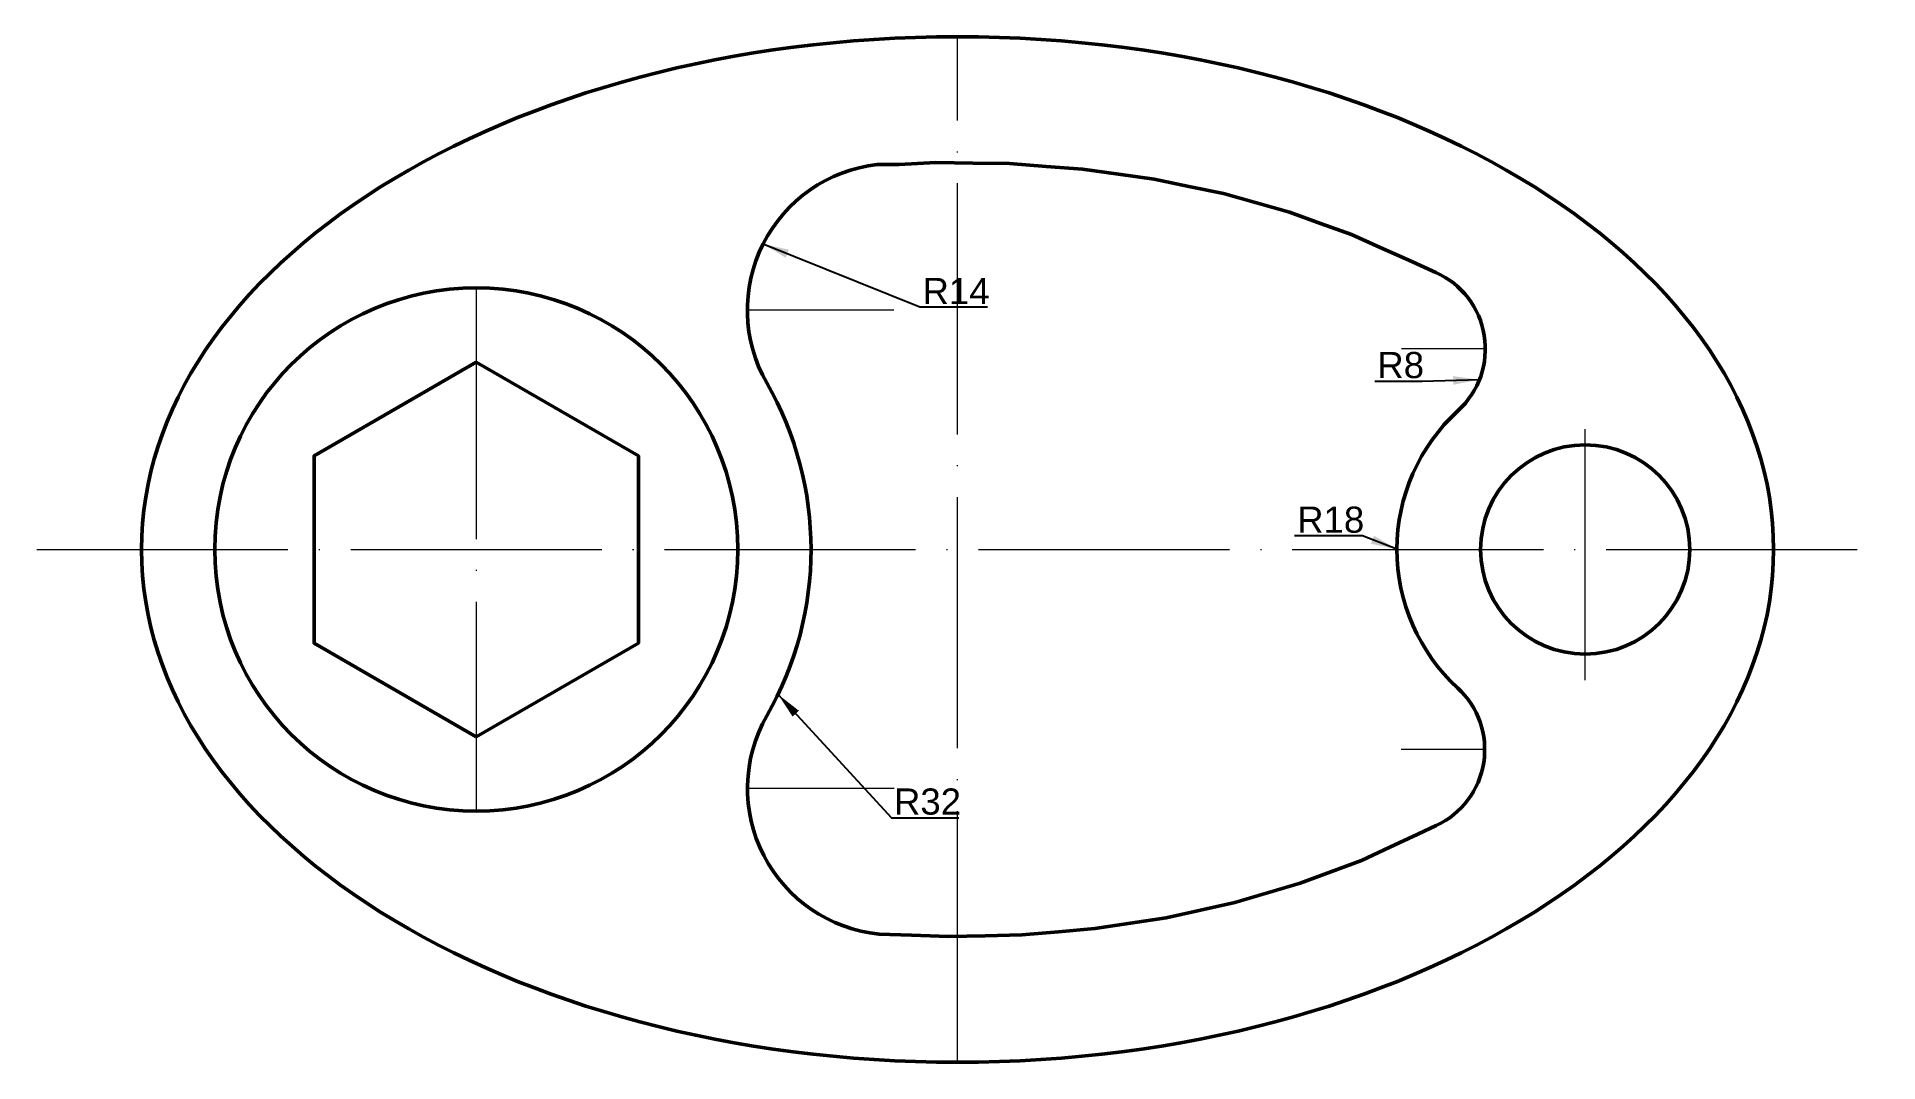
# Model space of a CAD drawing. Header units: millimetres. Extents: x 1657 to 1833, y 301 to 399.
import ezdxf

# ---------------------------------------------------------------- set-up
doc = ezdxf.new("R2010")
doc.units = ezdxf.units.MM
doc.linetypes.add('ACAD_ISO04W100', pattern=[30, 24, -2.95, 0.1, -2.95])
for name, color, linetype, lineweight, true_color in [('Contornos Visibles', 7, 'Continuous', 50, 0xffffff), ('Cotas', 1, 'Continuous', 20, 0xff0000), ('Ejes de revolución', 6, 'ACAD_ISO04W100', 20, 0xff00ff)]:
    doc.layers.add(name, color=color, linetype=linetype, lineweight=lineweight, true_color=true_color)
doc.styles.get("Standard").update_dxf_attribs({"font": ''})
doc.styles.add('textstyle0', font='')
doc.styles.add('textstyle1', font='')
doc.styles.add('textstyle2', font='')
doc.styles.add('textstyle3', font='')
doc.styles.get('Standard').set_extended_font_data('txt')
doc.styles.get('textstyle0').set_extended_font_data('Arial')
doc.styles.get('textstyle1').set_extended_font_data('Arial')
doc.styles.get('textstyle2').set_extended_font_data('Arial')
doc.styles.get('textstyle3').set_extended_font_data('Arial')
doc.dimstyles.get("Standard").update_dxf_attribs({"dimtxt": 2.5, "dimasz": 2.5, "dimexe": 1.25, "dimexo": 0.625, "dimtad": 1, "dimtxsty": 'Standard', "dimcen": 2.5, "dimadec": 0, "dimazin": 0, "dimtfac": 1, "dimtmove": 0, "dimatfit": 3, "dimfxl": 1, "dimarcsym": 0})

msp = doc.modelspace()

# ---------------------------------------------------------------- linework, layer by layer
at = {"layer": 'Contornos Visibles'}
for points in [[(1737.64, 386.57), (1739.75, 386.59), (1743.26, 386.76), (1746.78, 386.71), (1750.3, 386.67), (1753.79, 386.4), (1757.28, 386.14), (1760.7, 385.65), (1764.12, 385.17), (1767.43, 384.48), (1770.74, 383.79), (1773.89, 382.91), (1777.05, 382.02), (1780.01, 380.95), (1782.97, 379.88), (1785.71, 378.65), (1788.45, 377.42), (1791.04, 376.26)], [(1737.82, 313.02), (1740.93, 312.92), (1744.45, 312.78), (1747.96, 312.87), (1751.48, 312.95), (1754.96, 313.25), (1758.45, 313.56), (1761.85, 314.07), (1765.25, 314.59), (1768.54, 315.31), (1771.82, 316.04), (1774.95, 316.96), (1778.07, 317.88), (1781, 318.97), (1783.93, 320.07), (1786.63, 321.32), (1789.32, 322.58), (1791.08, 323.4)]]:
    msp.add_lwpolyline(points, dxfattribs=at)
at = {"layer": 'Contornos Visibles', "flags": 128}
msp.add_lwpolyline([(1699.32, 367.68), (1683.82, 358.73), (1683.82, 340.83), (1699.32, 331.88), (1714.82, 340.83), (1714.82, 358.73)], close=True, dxfattribs=at)
at = {"layer": 'Contornos Visibles'}
for centre, radius in [((1699.32, 349.78), 25), ((1805.32, 349.78), 10)]:
    msp.add_circle(centre, radius, dxfattribs=at)
for centre, radius, start, end in [((1739.23, 372.66), 14, 96.4911, 209.8276), ((1787.77, 368.96), 8, 312.4614, 65.8151), ((1699.32, 349.78), 32, 330.2365, 29.8276), ((1805.32, 349.78), 18, 132.4614, 227.3673), ((1787.71, 330.65), 8, 294.9503, 47.3673), ((1739.25, 326.94), 14, 150.2365, 264.1248)]:
    msp.add_arc(centre, radius, start, end, dxfattribs=at)
msp.add_ellipse((1745.32, 349.78), major_axis=(78, 0), ratio=0.628205, dxfattribs=at)
at = {"layer": 'Ejes de revolución'}
for p, q in [((1745.32, 300.78), (1745.32, 398.78)), ((1699.32, 374.78), (1699.32, 324.78)), ((1739.23, 372.66), (1725.23, 372.66)), ((1795.77, 368.96), (1787.75, 368.96)), ((1805.32, 337.28), (1805.32, 362.28)), ((1657.32, 349.78), (1833.32, 349.78)), ((1795.71, 330.65), (1787.72, 330.65)), ((1739.25, 326.94), (1725.25, 326.94))]:
    msp.add_line(p, q, dxfattribs=at)

# ---------------------------------------------------------------- texts
at = {"layer": 'Cotas', "char_height": 2.5, "attachment_point": 1}
for s, insert, style in [('R14', (1741.98, 375.73), 'textstyle2'), ('R8', (1785.45, 368.66), 'textstyle1'), ('R18', (1777.79, 353.88), 'textstyle0'), ('R32', (1739.25, 326.94), 'textstyle3')]:
    msp.add_mtext(s, dxfattribs=dict(at, insert=insert, style=style))

# ---------------------------------------------------------------- leaders
at = {"layer": 'Cotas'}
for points in [[(1726.73, 378.98), (1741.73, 372.97), (1748.2, 372.97)], [(1795.2, 366.01), (1789.73, 365.85), (1785.2, 365.85)], [(1787.32, 349.81), (1784.02, 351.08), (1777.54, 351.08)], [(1728.17, 335.93), (1739, 324.14), (1745.45, 324.14)]]:
    msp.add_leader(points, dimstyle='Standard', override={"dimscale": 1}, dxfattribs=at)

doc.saveas('drawing.dxf')
